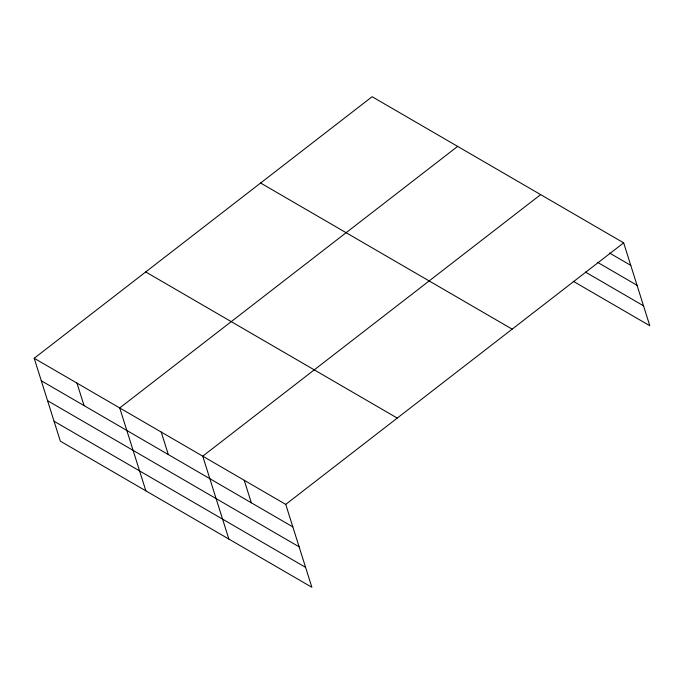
<?xml version="1.0" encoding="UTF-8"?>
<svg xmlns="http://www.w3.org/2000/svg" width="684" height="684" viewBox="0 0 684 684"><rect width="100%" height="100%" fill="white"/><g stroke="black" fill="none" stroke-linecap="round" stroke-linejoin="round"><path stroke-width="1.03" d="M34.2 358.262L285.741 504.399L311.878 587.291L60.337 441.154L34.2 358.262L372.122 96.709L623.663 242.846L649.8 325.738L573.243 281.261M457.647 146.393L119.726 407.946L145.863 490.838M540.659 194.624L202.738 456.177L228.866 539.069M285.741 504.399L623.663 242.846M609.547 253.037L630.759 265.358M597.389 262.246L637.043 285.288M585.41 272.052L643.516 305.816M260.604 183.021L512.154 329.158M145.718 271.95L397.259 418.086M41.296 380.766L292.837 526.911M47.581 400.696L299.122 546.841M54.053 421.224L305.594 567.369M244.239 480.288L251.336 502.8M161.227 432.066L168.324 454.569M76.959 383.1L84.064 405.612"/></g></svg>
